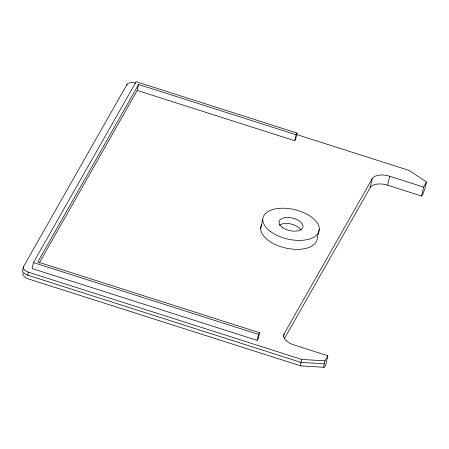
<?xml version="1.0" encoding="UTF-8"?>
<svg xmlns="http://www.w3.org/2000/svg" width="449" height="449" viewBox="0 0 449 449"><rect width="100%" height="100%" fill="white"/><g stroke="black" fill="none" stroke-linecap="round" stroke-linejoin="round"><path stroke-width="0.67" d="M135.744 83.16A7.195 3.783 13 0 0 127.022 84.384L23.522 266.616L22.832 269.602A7.195 3.783 13 0 0 27.703 275.164L301.004 362.405L324.285 363.83A7.195 0.949 -72.3 0 0 324.835 366.406L325.794 364.711L327.865 355.76L293.876 344.911A14.396 7.566 13 0 1 284.133 333.792L372.232 178.68A14.396 7.566 13 0 1 389.676 176.238L423.66 187.087L426.55 182.002L409.045 170.407L296.783 134.571M27.703 275.164L28.394 272.178A7.195 3.783 13 0 1 23.522 266.616M33.439 262.575L32.064 268.547L257.17 340.37L258.13 338.675L259.511 332.709L37.8 261.969L138.606 84.479L296.11 134.756L297.075 133.061L136.17 81.701L33.439 262.575L258.545 334.404L259.511 332.709M126.747 85.579L127.022 84.384M39.198 263.052L137.231 90.445L138.606 84.479M260.695 228.395L262.766 219.449M137.231 90.445L294.735 140.722L296.11 134.756M297.075 133.061L295.7 139.027L294.735 140.722M257.17 340.37L258.545 334.404M283.543 336.346L284.133 333.792M319.278 229.192L317.207 238.144A28.792 15.131 13 0 1 284.868 247.848A28.792 15.131 13 0 1 261.767 224.59M327.865 355.76L324.975 360.844L301.694 359.425L301.004 362.405A7.195 0.949 -72.3 0 0 301.099 365.654M324.285 363.83L324.975 360.844M284.486 338.484L370.161 187.631L372.232 178.68M370.161 187.631A14.396 7.566 13 0 1 387.61 185.19L389.676 176.238M387.61 185.19L421.594 196.039L423.66 187.087M426.55 182.002L424.917 188.423A7.195 0.949 -72.3 0 1 422.56 194.344L421.594 196.039M324.055 367.299L300.774 365.879L27.698 278.706C25.178 277.909 23.051 275.793 22.658 273.138M28.394 272.178L301.694 359.425M279.329 225.235A12.235 6.432 13 0 1 290.991 224A12.235 6.432 13 0 1 301.071 230.152M282.404 227.469A12.235 6.432 13 0 0 302.575 228.008A12.235 6.432 13 0 0 288.078 217.484A12.235 6.432 13 0 0 282.404 227.469M270.753 231.723A28.792 15.131 13 0 0 318.206 232.997A28.792 15.131 13 0 0 284.094 208.235A28.792 15.131 13 0 0 270.753 231.723"/></g></svg>
